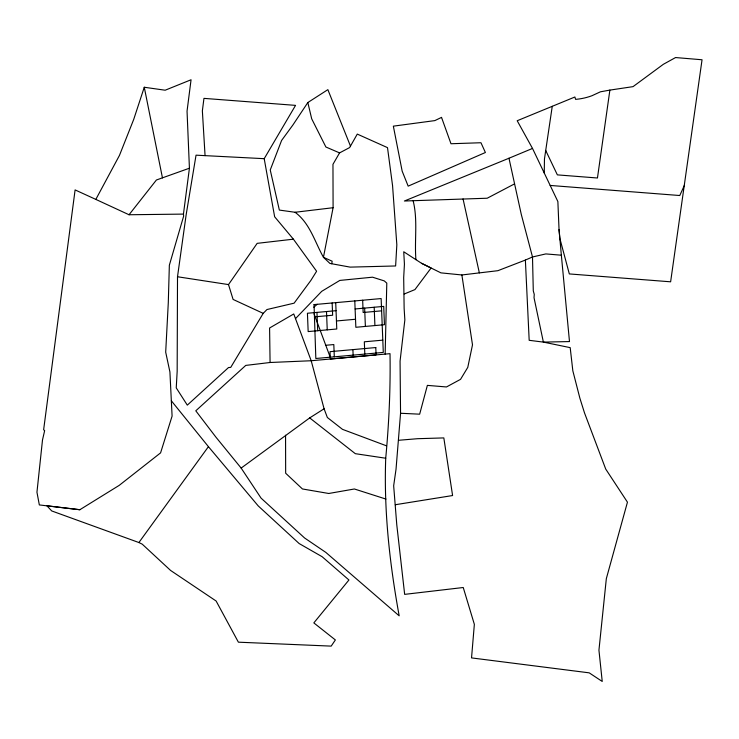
<?xml version="1.0" encoding="UTF-8"?>
<svg xmlns="http://www.w3.org/2000/svg" width="739" height="739" viewBox="0 0 739 739"><rect width="100%" height="100%" fill="white"/><g stroke="black" fill="none" stroke-linecap="round" stroke-linejoin="round"><path stroke-width="1.11" d="M404.187 294.02L414.939 289.596L431.086 268.017L421.507 263.278L403.743 251.768L404.427 264.22L403.688 277.578L404.141 308.551L404.852 319.885L400.067 361.112L400.556 413.267L396.03 469.228L393.665 485.782L396.778 524.829L404.658 594.368L463.242 587.514L474.355 624.344L471.537 657.904L589.195 672.841L602.23 681.45L598.941 650.181L606.331 578.646L627.448 502.169L605.721 469.071L584.494 412.879L579.875 398.182L572.827 370.784L570.194 347.644L543.377 342.102L529.179 340.309L525.374 260.063L532.496 256.969L545.835 253.92L561.354 255.204L569.483 341.575L543.377 342.102L534.029 297.715L534.251 294.344L533.29 290.917L532.496 256.969L521.3 214.476L508.977 158.238L532.514 148.437L557.871 201.553L559.044 229.552L561.354 255.204M264.202 158.682L196.038 155.172L186.154 214.735L177.508 276.755L177.166 371.412L176.242 387.873L187.309 405.138L228.508 367.551L230.734 367.385L263.213 313.364L266.955 309.539L294.113 303.166L310.833 280.478L316.606 271.25L293.401 239.177L274.64 216.767L264.202 158.682L295.545 105.372L203.955 98.37L202.366 110.841L205.063 155.643M385.721 458.226C383.781 511.129 389.702 563.839 399.18 615.836L325.807 552.384L304.616 538.001L261.079 498.132L241.154 468.083L215.899 437.128L195.789 410.81L245.764 365.408L270.077 362.498L311.193 360.743L390.016 353.658C390.58 388.668 388.982 423.429 385.721 458.226L355.311 453.672L309.696 417.904L241.154 468.083M385.158 354.092L386.793 283.129L384.28 280.903L372.539 277.19L339.82 280.423L321.724 291.323L295.498 318.638M183.448 214.098L189.424 168.206L187.041 111.164L191.059 79.766L165.167 90.213L144.271 87.257L133.713 119.404L119.478 155.366L95.83 199.401L75.101 189.914L43.629 429.793L44.663 430.578L42.502 439.936L36.95 492.229L39.333 504.931L79.849 509.725L119.228 485.357L160.585 452.868L172.095 416.094L169.915 371.957L165.693 352.161L168.289 302.759L169.351 265.227L183.66 216.074L183.448 214.098L129.039 214.753L95.83 199.401M559.044 229.552L559.848 238.411L569.326 273.929L670.624 281.808L702.05 59.767L675.575 57.55L663.336 64.311L633.037 86.639L609.878 90.103L597.454 177.997L557.363 174.875L545.668 150.396M331.774 263.768L329.936 263.435L323.451 257.301L333.095 207.714L332.966 164.326L339.57 152.899L349.639 147.569L357.279 134.092L387.504 147.634L392.566 185.646L396.834 244.803L395.624 265.966L350.138 267.121L331.774 263.768L332.144 261.209L323.451 257.301C314.777 241.838 309.937 223.224 295.055 212.269L279.351 210.079L270.243 169.979L281.596 140.456L292.94 124.937L307.83 102.536L327.867 89.65L350.471 146.1M552.255 106.314L544.458 158.977L544.255 173.018M684.434 185.286L679.769 195.53L550.186 185.443M263.213 313.364L233.099 299.434L228.508 284.589L257.163 243.353L293.401 239.177M171.337 400.787L208.426 446.661L138.895 542.537L51.712 510.935L46.917 505.799L79.849 509.725M129.039 214.753L156.409 180.002L189.424 168.206M313.789 307.23L317.216 304.311M309.696 417.904L324.088 408.787L311.193 360.743L293.752 313.964L269.587 327.996L270.077 362.498M514.289 184.011L487.204 198.228L404.39 201.008L508.977 158.238M525.374 260.063L497.901 270.686L461.875 274.963L440.924 272.867L421.507 263.278M395.31 504.728L452.591 495.536L443.825 437.913L417.581 438.698L398.524 440.287M609.878 90.103L600.456 91.802L591.93 95.737A57.882 54.187 -28.2 0 1 576.845 99.248L575.57 99.34L574.887 97.003L517.198 120.734L532.514 148.437M295.055 212.269L333.095 207.714M336.042 310.685L307.433 313.253L308.163 331.58L336.772 329.003L335.718 302.648M355.108 308.967L383.717 306.389L384.446 324.707L355.847 327.285L354.785 300.93M315.156 316.819L332.642 315.239L332.153 302.972M381.629 310.833L363.154 312.495L362.664 300.228M336.448 320.975L355.524 319.257M325.77 345.279L333.816 344.559L334.305 356.826M382.802 340.143L364.327 341.806L364.817 354.083M400.556 413.267L419.66 414.182L427.373 385.379L446.467 386.959L460.545 379.338L467.778 367.385L472.498 344.836L461.875 274.963M177.508 276.755L228.508 284.589M385.952 499.074L354.397 488.987L328.753 493.486L302.427 488.959L285.66 473.219L285.559 435.225M386.285 445.746L342.49 429.35L327.349 417.489L324.088 408.787M339.57 152.899L325.89 147.006L311.701 118.822L307.83 102.536M138.895 542.537L142.239 544.163L170.57 570.425L216.121 601.019L238.392 642.182L331.192 646.117L335.367 639.946L313.835 622.903L348.937 579.986L322.13 556.707L299.156 543.553L258.225 505.919L208.426 446.661M314.047 313.844L330.213 357.196M413.119 200.703C417.978 219.908 414.339 240.11 415.918 259.657M463.048 198.93L479.352 272.894M144.271 87.257L162.46 177.896M374.183 307.248L374.913 325.566M364.65 308.108L365.38 326.426M352.909 349.612L353.196 356.946M326.499 311.535L327.238 329.862M316.966 312.394L317.696 330.721M314.047 304.597L315.83 358.489L383.292 352.42L381.139 298.565L314.047 304.597M441.525 117.39L434.846 120.605L393.351 126.157L402.164 171.143L408.168 186.145L485.394 152.511L480.969 142.738L450.984 143.745L441.525 117.39M375.791 347.552L330.019 351.672L330.315 359.006L376.086 354.886L375.791 347.552"/></g></svg>
